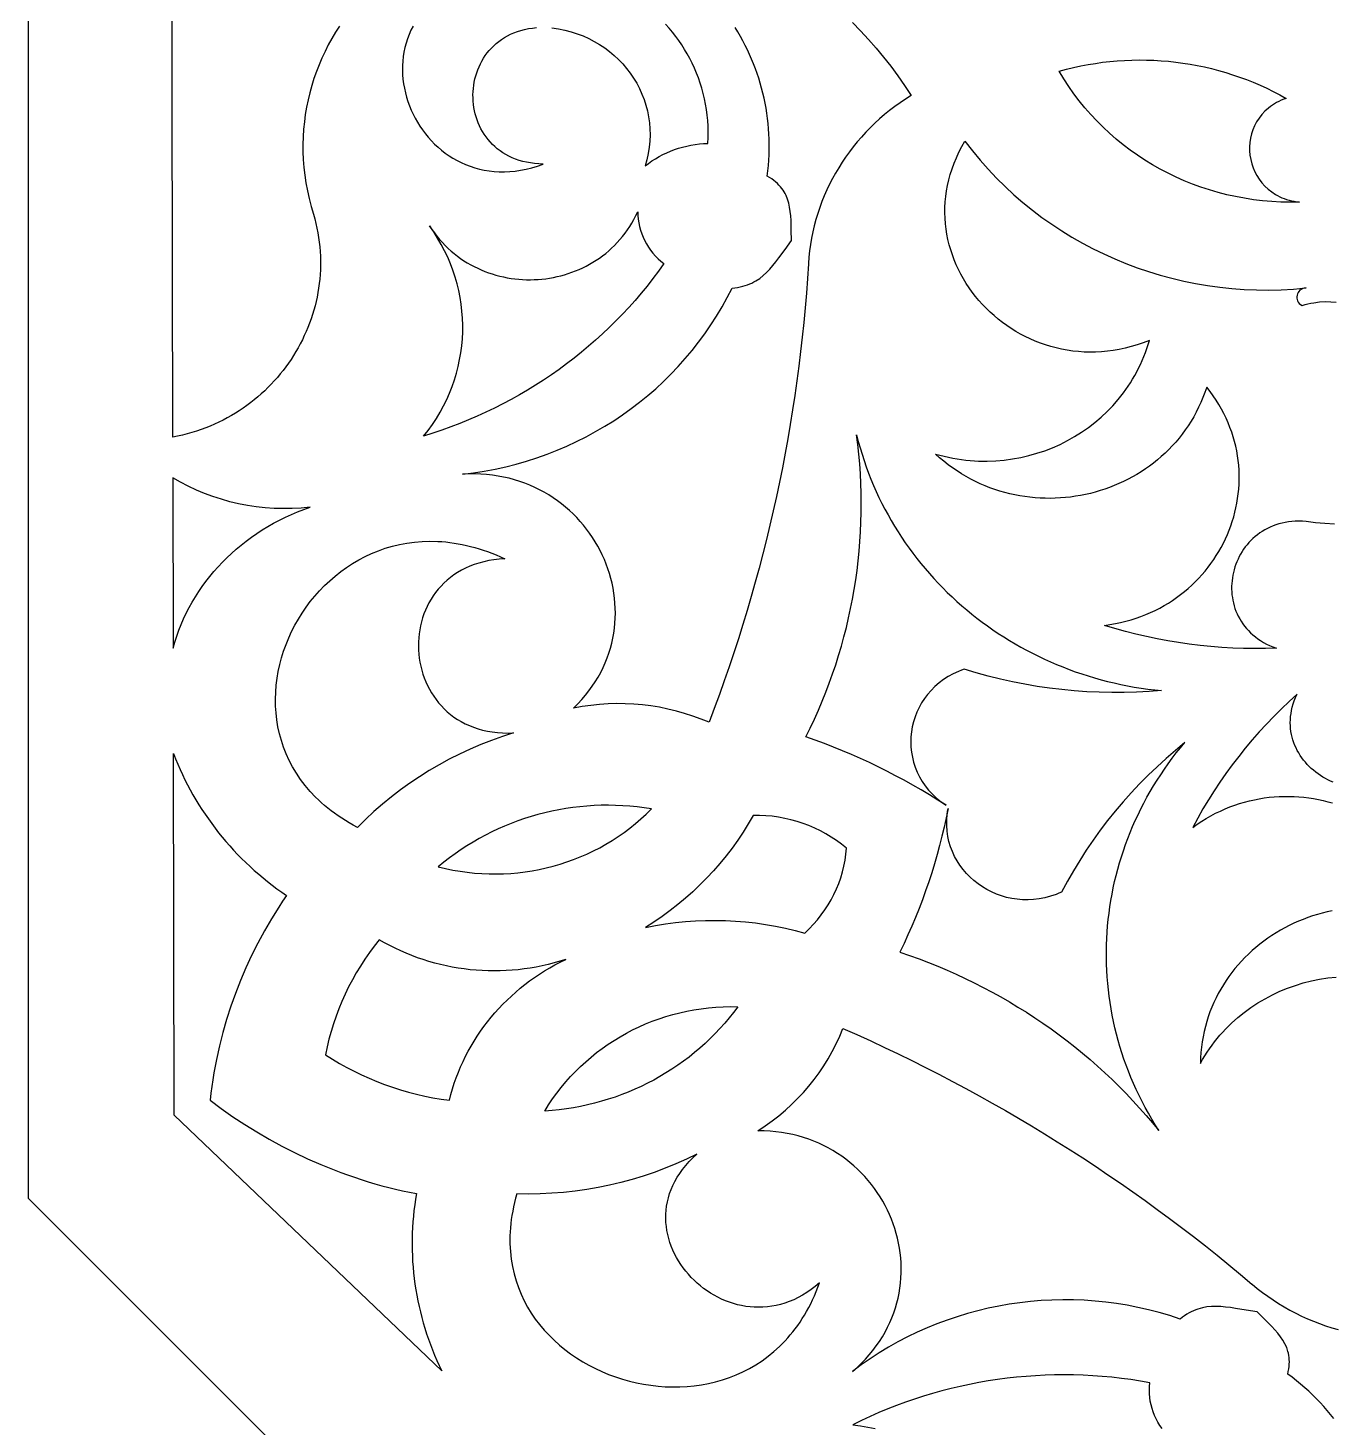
# Model space of a CAD drawing. Extents: x -118 to 118, y -118 to 119.
# Drawn here: x -118.2 to -43.9, y -61.7 to 18.1 of the extents above; entities that cross this region are included whole.
import ezdxf

# ---------------------------------------------------------------- set-up
doc = ezdxf.new("R2010")
doc.units = 0
doc.header["$MEASUREMENT"] = 0
doc.layers.get('0').update_dxf_attribs({"linetype": 'CONTINUOUS'})
doc.layers.add('LAYER_1', color=18, linetype='CONTINUOUS')

msp = doc.modelspace()

# ---------------------------------------------------------------- linework, layer by layer
msp.add_lwpolyline([(118.197, 49.317), (48.97, 118.544), (-48.931, 118.544), (-118.158, 49.317), (-118.158, -48.584), (-48.931, -117.811), (48.97, -117.811), (118.197, -48.584)], close=True)
at = {"layer": 'LAYER_1'}
for points in [[(-100.413, 18.206), (-100.636, 17.854), (-100.848, 17.496), (-101.048, 17.131), (-101.236, 16.759), (-101.412, 16.381), (-101.576, 15.998), (-101.727, 15.609), (-101.866, 15.214), (-101.991, 14.815), (-102.103, 14.41), (-102.202, 14.001), (-102.287, 13.588), (-102.358, 13.17), (-102.414, 12.749), (-102.456, 12.324), (-102.484, 11.896), (-102.496, 11.464), (-102.493, 11.03), (-102.475, 10.593), (-102.441, 10.154), (-102.391, 9.712), (-102.325, 9.269), (-102.243, 8.824), (-102.143, 8.378), (-102.027, 7.931), (-101.894, 7.482), (-101.82, 7.218), (-101.753, 6.953), (-101.694, 6.688), (-101.643, 6.423), (-101.599, 6.158), (-101.563, 5.893), (-101.534, 5.628), (-101.513, 5.364), (-101.499, 5.1), (-101.492, 4.836), (-101.492, 4.574), (-101.5, 4.312), (-101.514, 4.051), (-101.536, 3.791), (-101.564, 3.532), (-101.599, 3.275), (-101.641, 3.019), (-101.689, 2.765), (-101.745, 2.512), (-101.806, 2.261), (-101.874, 2.012), (-101.949, 1.765), (-102.03, 1.52), (-102.117, 1.277), (-102.21, 1.036), (-102.31, 0.799), (-102.415, 0.563), (-102.527, 0.331), (-102.644, 0.101), (-102.767, -0.126), (-102.896, -0.349), (-103.031, -0.57), (-103.171, -0.787), (-103.316, -1), (-103.468, -1.21), (-103.624, -1.417), (-103.786, -1.62), (-103.953, -1.818), (-104.126, -2.013), (-104.303, -2.203), (-104.486, -2.39), (-104.673, -2.572), (-104.866, -2.749), (-105.063, -2.922), (-105.265, -3.09), (-105.472, -3.253), (-105.683, -3.411), (-105.899, -3.564), (-106.119, -3.712), (-106.344, -3.854), (-106.573, -3.991), (-106.807, -4.122), (-107.044, -4.248), (-107.286, -4.368), (-107.532, -4.482), (-107.782, -4.59), (-108.035, -4.691), (-108.293, -4.787), (-108.554, -4.876), (-108.819, -4.958), (-109.088, -5.034), (-109.36, -5.103), (-109.636, -5.165), (-109.915, -5.22), (-110, 43.509)], [(-71.181, 18.402), (-70.721, 17.932), (-70.273, 17.448), (-69.837, 16.95), (-69.413, 16.437), (-69.001, 15.911), (-68.602, 15.371), (-68.217, 14.817), (-67.844, 14.249), (-68.163, 14.047), (-68.474, 13.837), (-68.777, 13.619), (-69.073, 13.393), (-69.361, 13.159), (-69.64, 12.918), (-69.912, 12.669), (-70.175, 12.413), (-70.43, 12.151), (-70.676, 11.881), (-70.914, 11.606), (-71.143, 11.323), (-71.363, 11.035), (-71.574, 10.741), (-71.776, 10.441), (-71.969, 10.136), (-72.152, 9.826), (-72.326, 9.51), (-72.49, 9.19), (-72.645, 8.864), (-72.789, 8.535), (-72.924, 8.201), (-73.048, 7.863), (-73.162, 7.521), (-73.266, 7.176), (-73.359, 6.827), (-73.442, 6.475), (-73.514, 6.12), (-73.575, 5.762), (-73.625, 5.401), (-73.664, 5.038), (-73.692, 4.673), (-73.695, 4.662), (-73.749, 3.825), (-73.811, 2.989), (-73.882, 2.154), (-73.96, 1.319), (-74.046, 0.486), (-74.14, -0.347), (-74.242, -1.178), (-74.352, -2.008), (-74.47, -2.838), (-74.596, -3.666), (-74.73, -4.492), (-74.872, -5.318), (-75.022, -6.142), (-75.179, -6.964), (-75.345, -7.786), (-75.519, -8.605), (-75.7, -9.423), (-75.889, -10.24), (-76.086, -11.055), (-76.291, -11.868), (-76.504, -12.679), (-76.725, -13.488), (-76.953, -14.296), (-77.189, -15.101), (-77.433, -15.905), (-77.685, -16.707), (-77.945, -17.506), (-78.212, -18.303), (-78.487, -19.098), (-78.77, -19.891), (-79.06, -20.682), (-79.359, -21.47), (-79.815, -21.282), (-80.278, -21.113), (-80.747, -20.962), (-81.22, -20.828), (-81.698, -20.713), (-82.179, -20.616), (-82.664, -20.538), (-83.151, -20.477), (-83.64, -20.436), (-84.13, -20.412), (-84.622, -20.407), (-85.113, -20.421), (-85.605, -20.453), (-86.096, -20.504), (-86.585, -20.573), (-87.072, -20.662), (-86.833, -20.423), (-86.608, -20.179), (-86.396, -19.93), (-86.197, -19.677), (-86.011, -19.419), (-85.838, -19.158), (-85.677, -18.892), (-85.53, -18.624), (-85.395, -18.352), (-85.272, -18.078), (-85.161, -17.801), (-85.063, -17.522), (-84.976, -17.24), (-84.902, -16.958), (-84.839, -16.674), (-84.788, -16.389), (-84.748, -16.103), (-84.72, -15.817), (-84.702, -15.531), (-84.696, -15.245), (-84.701, -14.959), (-84.717, -14.674), (-84.743, -14.391), (-84.78, -14.108), (-84.827, -13.828), (-84.885, -13.549), (-84.952, -13.272), (-85.03, -12.998), (-85.118, -12.727), (-85.215, -12.459), (-85.322, -12.195), (-85.439, -11.934), (-85.565, -11.677), (-85.7, -11.425), (-85.844, -11.177), (-85.997, -10.934), (-86.159, -10.697), (-86.33, -10.464), (-86.51, -10.238), (-86.698, -10.018), (-86.894, -9.804), (-87.098, -9.597), (-87.311, -9.397), (-87.531, -9.204), (-87.759, -9.018), (-87.995, -8.841), (-88.239, -8.672), (-88.49, -8.511), (-88.748, -8.359), (-89.013, -8.216), (-89.286, -8.083), (-89.565, -7.959), (-89.851, -7.845), (-90.144, -7.741), (-90.443, -7.648), (-90.748, -7.566), (-91.06, -7.494), (-91.378, -7.435), (-91.702, -7.387), (-92.032, -7.351), (-92.367, -7.327), (-92.708, -7.316), (-93.055, -7.318), (-93.407, -7.333), (-92.782, -7.255), (-92.163, -7.157), (-91.549, -7.041), (-90.942, -6.906), (-90.342, -6.753), (-89.749, -6.582), (-89.163, -6.394), (-88.585, -6.188), (-88.015, -5.965), (-87.454, -5.725), (-86.902, -5.469), (-86.359, -5.196), (-85.825, -4.907), (-85.302, -4.603), (-84.79, -4.283), (-84.288, -3.947), (-83.797, -3.597), (-83.318, -3.232), (-82.852, -2.853), (-82.397, -2.459), (-81.955, -2.051), (-81.527, -1.63), (-81.112, -1.195), (-80.711, -0.747), (-80.324, -0.286), (-79.952, 0.187), (-79.595, 0.673), (-79.253, 1.171), (-78.927, 1.68), (-78.618, 2.202), (-78.325, 2.734), (-78.049, 3.278), (-77.886, 3.293), (-77.729, 3.315), (-77.58, 3.342), (-77.436, 3.376), (-77.298, 3.414), (-77.165, 3.459), (-77.038, 3.508), (-76.916, 3.563), (-76.798, 3.622), (-76.684, 3.687), (-76.469, 3.829), (-76.267, 3.989), (-76.076, 4.164), (-75.894, 4.354), (-75.718, 4.558), (-75.546, 4.773), (-75.375, 4.999), (-75.028, 5.478), (-74.656, 5.984), (-74.669, 6.577), (-74.686, 7.128), (-74.702, 7.389), (-74.728, 7.64), (-74.765, 7.882), (-74.816, 8.114), (-74.883, 8.338), (-74.971, 8.552), (-75.022, 8.655), (-75.08, 8.757), (-75.143, 8.856), (-75.213, 8.953), (-75.29, 9.048), (-75.374, 9.141), (-75.465, 9.232), (-75.565, 9.321), (-75.672, 9.407), (-75.788, 9.492), (-75.912, 9.574), (-76.046, 9.655), (-76.008, 9.958), (-75.977, 10.261), (-75.953, 10.563), (-75.937, 10.865), (-75.928, 11.165), (-75.927, 11.465), (-75.932, 11.763), (-75.944, 12.06), (-75.963, 12.356), (-75.99, 12.651), (-76.023, 12.944), (-76.063, 13.236), (-76.109, 13.526), (-76.162, 13.814), (-76.222, 14.1), (-76.288, 14.385), (-76.361, 14.668), (-76.44, 14.948), (-76.526, 15.227), (-76.617, 15.503), (-76.715, 15.777), (-76.82, 16.048), (-76.93, 16.317), (-77.046, 16.583), (-77.168, 16.847), (-77.296, 17.107), (-77.43, 17.365), (-77.57, 17.62), (-77.715, 17.871), (-77.866, 18.12)], [(-96.219, 18.207), (-96.34, 17.968), (-96.447, 17.725), (-96.54, 17.479), (-96.62, 17.23), (-96.686, 16.978), (-96.74, 16.723), (-96.78, 16.467), (-96.807, 16.21), (-96.822, 15.952), (-96.825, 15.693), (-96.816, 15.434), (-96.794, 15.176), (-96.761, 14.919), (-96.716, 14.663), (-96.66, 14.409), (-96.593, 14.158), (-96.515, 13.909), (-96.426, 13.663), (-96.327, 13.421), (-96.217, 13.183), (-96.097, 12.95), (-95.968, 12.722), (-95.828, 12.499), (-95.679, 12.283), (-95.521, 12.072), (-95.354, 11.869), (-95.178, 11.673), (-94.993, 11.484), (-94.799, 11.304), (-94.598, 11.133), (-94.388, 10.971), (-94.17, 10.818), (-93.945, 10.675), (-93.712, 10.543), (-93.472, 10.422), (-93.224, 10.312), (-92.97, 10.214), (-92.709, 10.129), (-92.442, 10.056), (-92.169, 9.996), (-91.889, 9.95), (-91.603, 9.918), (-91.312, 9.901), (-91.016, 9.899), (-90.714, 9.912), (-90.407, 9.942), (-90.095, 9.987), (-89.778, 10.05), (-89.457, 10.13), (-89.132, 10.228), (-88.803, 10.344), (-89.053, 10.352), (-89.294, 10.372), (-89.527, 10.403), (-89.753, 10.443), (-89.97, 10.494), (-90.179, 10.554), (-90.381, 10.623), (-90.574, 10.701), (-90.759, 10.788), (-90.936, 10.882), (-91.105, 10.984), (-91.266, 11.094), (-91.419, 11.211), (-91.564, 11.334), (-91.701, 11.464), (-91.829, 11.6), (-91.95, 11.741), (-92.063, 11.888), (-92.168, 12.039), (-92.265, 12.195), (-92.354, 12.355), (-92.435, 12.519), (-92.508, 12.687), (-92.573, 12.857), (-92.63, 13.03), (-92.679, 13.206), (-92.72, 13.384), (-92.753, 13.563), (-92.779, 13.744), (-92.796, 13.926), (-92.805, 14.108), (-92.807, 14.291), (-92.8, 14.473), (-92.786, 14.655), (-92.763, 14.836), (-92.733, 15.016), (-92.695, 15.195), (-92.649, 15.371), (-92.595, 15.546), (-92.533, 15.718), (-92.463, 15.886), (-92.386, 16.052), (-92.3, 16.214), (-92.207, 16.372), (-92.106, 16.525), (-91.997, 16.674), (-91.88, 16.817), (-91.755, 16.955), (-91.622, 17.088), (-91.482, 17.214), (-91.333, 17.334), (-91.177, 17.446), (-91.013, 17.552), (-90.842, 17.65), (-90.662, 17.74), (-90.474, 17.822), (-90.279, 17.895), (-90.076, 17.959), (-89.865, 18.013), (-89.647, 18.058), (-89.42, 18.093), (-89.186, 18.118)], [(-88.312, 18.101), (-87.938, 18.048), (-87.573, 17.975), (-87.217, 17.882), (-86.871, 17.771), (-86.535, 17.642), (-86.209, 17.495), (-85.895, 17.332), (-85.593, 17.153), (-85.303, 16.959), (-85.025, 16.751), (-84.761, 16.528), (-84.51, 16.293), (-84.273, 16.045), (-84.052, 15.785), (-83.845, 15.514), (-83.654, 15.233), (-83.479, 14.942), (-83.321, 14.642), (-83.18, 14.334), (-83.057, 14.018), (-82.951, 13.695), (-82.865, 13.366), (-82.797, 13.031), (-82.749, 12.691), (-82.721, 12.348), (-82.714, 12), (-82.728, 11.65), (-82.764, 11.298), (-82.821, 10.944), (-82.901, 10.589), (-83.005, 10.234), (-82.812, 10.38), (-82.614, 10.517), (-82.41, 10.646), (-82.202, 10.767), (-81.989, 10.879), (-81.771, 10.982), (-81.55, 11.077), (-81.324, 11.162), (-81.095, 11.239), (-80.863, 11.307), (-80.629, 11.365), (-80.391, 11.415), (-80.151, 11.455), (-79.91, 11.485), (-79.666, 11.506), (-79.421, 11.517), (-79.406, 11.848), (-79.403, 12.175), (-79.411, 12.5), (-79.431, 12.82), (-79.461, 13.137), (-79.501, 13.451), (-79.553, 13.761), (-79.614, 14.066), (-79.686, 14.368), (-79.767, 14.665), (-79.858, 14.958), (-79.959, 15.247), (-80.069, 15.53), (-80.188, 15.809), (-80.316, 16.084), (-80.452, 16.353), (-80.598, 16.617), (-80.751, 16.875), (-80.912, 17.128), (-81.082, 17.376), (-81.258, 17.618), (-81.443, 17.854), (-81.635, 18.084), (-81.833, 18.308)], [(-43.727, -10.174), (-44.267, -10.145), (-44.806, -10.095), (-45.343, -10.026), (-45.553, -10.013), (-45.758, -10.009), (-45.959, -10.014), (-46.154, -10.027), (-46.345, -10.05), (-46.531, -10.08), (-46.713, -10.118), (-46.889, -10.165), (-47.06, -10.218), (-47.226, -10.279), (-47.387, -10.347), (-47.543, -10.421), (-47.694, -10.502), (-47.839, -10.589), (-47.979, -10.682), (-48.114, -10.781), (-48.243, -10.885), (-48.366, -10.994), (-48.484, -11.108), (-48.597, -11.227), (-48.703, -11.351), (-48.804, -11.478), (-48.899, -11.61), (-48.988, -11.745), (-49.071, -11.883), (-49.148, -12.025), (-49.219, -12.169), (-49.284, -12.317), (-49.343, -12.466), (-49.395, -12.618), (-49.441, -12.772), (-49.481, -12.927), (-49.515, -13.084), (-49.541, -13.241), (-49.562, -13.4), (-49.575, -13.56), (-49.582, -13.719), (-49.583, -13.879), (-49.576, -14.039), (-49.563, -14.198), (-49.543, -14.357), (-49.516, -14.515), (-49.481, -14.671), (-49.44, -14.827), (-49.392, -14.98), (-49.336, -15.132), (-49.273, -15.281), (-49.203, -15.429), (-49.125, -15.573), (-49.04, -15.715), (-48.948, -15.853), (-48.848, -15.988), (-48.74, -16.119), (-48.625, -16.247), (-48.502, -16.37), (-48.371, -16.489), (-48.232, -16.603), (-48.086, -16.712), (-47.931, -16.816), (-47.768, -16.915), (-47.598, -17.008), (-47.419, -17.094), (-47.232, -17.175), (-47.036, -17.249), (-47.659, -17.267), (-48.281, -17.272), (-48.902, -17.263), (-49.523, -17.24), (-50.143, -17.205), (-50.762, -17.156), (-51.379, -17.094), (-51.994, -17.019), (-52.608, -16.931), (-53.219, -16.83), (-53.828, -16.716), (-54.435, -16.588), (-55.039, -16.448), (-55.639, -16.294), (-56.237, -16.128), (-56.831, -15.949), (-56.517, -15.904), (-56.209, -15.849), (-55.906, -15.785), (-55.608, -15.712), (-55.316, -15.63), (-55.029, -15.539), (-54.748, -15.439), (-54.473, -15.331), (-54.204, -15.215), (-53.94, -15.091), (-53.683, -14.959), (-53.432, -14.82), (-53.186, -14.674), (-52.948, -14.52), (-52.715, -14.36), (-52.489, -14.192), (-52.27, -14.019), (-52.057, -13.839), (-51.851, -13.652), (-51.652, -13.461), (-51.46, -13.263), (-51.275, -13.06), (-51.097, -12.852), (-50.926, -12.638), (-50.762, -12.42), (-50.606, -12.198), (-50.457, -11.97), (-50.315, -11.739), (-50.182, -11.504), (-50.056, -11.265), (-49.938, -11.022), (-49.827, -10.776), (-49.725, -10.527), (-49.631, -10.275), (-49.545, -10.02), (-49.467, -9.762), (-49.398, -9.503), (-49.337, -9.241), (-49.284, -8.977), (-49.24, -8.712), (-49.205, -8.445), (-49.179, -8.176), (-49.161, -7.907), (-49.153, -7.637), (-49.153, -7.366), (-49.163, -7.095), (-49.182, -6.823), (-49.21, -6.551), (-49.248, -6.28), (-49.295, -6.009), (-49.352, -5.738), (-49.418, -5.469), (-49.495, -5.2), (-49.581, -4.932), (-49.677, -4.666), (-49.783, -4.402), (-49.899, -4.139), (-50.025, -3.878), (-50.162, -3.62), (-50.309, -3.364), (-50.467, -3.111), (-50.635, -2.861), (-50.814, -2.613), (-51.003, -2.369), (-51.105, -2.667), (-51.216, -2.958), (-51.335, -3.243), (-51.463, -3.521), (-51.6, -3.793), (-51.744, -4.058), (-51.897, -4.316), (-52.057, -4.567), (-52.224, -4.812), (-52.399, -5.049), (-52.581, -5.28), (-52.77, -5.503), (-52.965, -5.72), (-53.167, -5.929), (-53.375, -6.132), (-53.589, -6.327), (-53.808, -6.514), (-54.033, -6.695), (-54.263, -6.868), (-54.499, -7.033), (-54.739, -7.192), (-54.983, -7.342), (-55.232, -7.485), (-55.485, -7.621), (-55.742, -7.749), (-56.003, -7.869), (-56.267, -7.981), (-56.535, -8.085), (-56.805, -8.182), (-57.079, -8.27), (-57.355, -8.351), (-57.633, -8.423), (-57.913, -8.488), (-58.196, -8.544), (-58.48, -8.592), (-58.765, -8.632), (-59.052, -8.663), (-59.34, -8.686), (-59.628, -8.701), (-59.917, -8.707), (-60.207, -8.705), (-60.497, -8.694), (-60.786, -8.674), (-61.076, -8.646), (-61.364, -8.609), (-61.652, -8.564), (-61.939, -8.509), (-62.225, -8.446), (-62.51, -8.374), (-62.792, -8.292), (-63.073, -8.202), (-63.352, -8.103), (-63.629, -7.994), (-63.903, -7.876), (-64.174, -7.749), (-64.442, -7.613), (-64.707, -7.468), (-64.969, -7.313), (-65.227, -7.148), (-65.481, -6.974), (-65.731, -6.791), (-65.977, -6.597), (-66.218, -6.395), (-66.455, -6.182), (-66.209, -6.25), (-65.963, -6.312), (-65.717, -6.368), (-65.471, -6.417), (-65.225, -6.459), (-64.979, -6.496), (-64.733, -6.526), (-64.487, -6.55), (-64.242, -6.568), (-63.997, -6.58), (-63.509, -6.586), (-63.025, -6.569), (-62.544, -6.528), (-62.068, -6.464), (-61.598, -6.379), (-61.133, -6.271), (-60.677, -6.142), (-60.228, -5.992), (-59.787, -5.821), (-59.357, -5.63), (-58.936, -5.419), (-58.527, -5.189), (-58.13, -4.941), (-57.745, -4.673), (-57.374, -4.388), (-57.017, -4.085), (-56.676, -3.764), (-56.35, -3.427), (-56.041, -3.074), (-55.75, -2.704), (-55.477, -2.319), (-55.348, -2.121), (-55.223, -1.919), (-55.104, -1.714), (-54.989, -1.504), (-54.88, -1.292), (-54.776, -1.075), (-54.678, -0.856), (-54.585, -0.633), (-54.497, -0.406), (-54.415, -0.176), (-54.339, 0.057), (-54.269, 0.293), (-54.614, 0.16), (-54.959, 0.042), (-55.302, -0.061), (-55.644, -0.149), (-55.985, -0.222), (-56.325, -0.281), (-56.663, -0.326), (-56.998, -0.357), (-57.331, -0.374), (-57.662, -0.378), (-57.99, -0.369), (-58.314, -0.348), (-58.636, -0.314), (-58.954, -0.268), (-59.268, -0.21), (-59.577, -0.14), (-59.883, -0.059), (-60.184, 0.034), (-60.48, 0.137), (-60.771, 0.251), (-61.057, 0.375), (-61.337, 0.509), (-61.611, 0.653), (-61.88, 0.806), (-62.142, 0.969), (-62.397, 1.14), (-62.646, 1.32), (-62.887, 1.509), (-63.121, 1.706), (-63.348, 1.911), (-63.567, 2.123), (-63.778, 2.343), (-63.98, 2.57), (-64.174, 2.803), (-64.359, 3.043), (-64.535, 3.29), (-64.702, 3.542), (-64.859, 3.801), (-65.006, 4.064), (-65.144, 4.333), (-65.271, 4.607), (-65.387, 4.885), (-65.493, 5.168), (-65.588, 5.455), (-65.671, 5.746), (-65.743, 6.041), (-65.803, 6.338), (-65.851, 6.639), (-65.886, 6.943), (-65.909, 7.249), (-65.92, 7.557), (-65.917, 7.868), (-65.901, 8.18), (-65.871, 8.493), (-65.828, 8.808), (-65.771, 9.123), (-65.699, 9.439), (-65.613, 9.756), (-65.512, 10.073), (-65.396, 10.389), (-65.265, 10.705), (-65.118, 11.02), (-64.955, 11.335), (-64.777, 11.648), (-64.353, 11.098), (-63.912, 10.564), (-63.455, 10.047), (-62.981, 9.546), (-62.492, 9.063), (-61.988, 8.597), (-61.47, 8.149), (-60.938, 7.718), (-60.392, 7.305), (-59.833, 6.91), (-59.262, 6.534), (-58.68, 6.177), (-58.085, 5.838), (-57.481, 5.518), (-56.865, 5.218), (-56.24, 4.937), (-55.606, 4.675), (-54.963, 4.434), (-54.312, 4.213), (-53.654, 4.012), (-52.988, 3.833), (-52.315, 3.673), (-51.637, 3.535), (-50.953, 3.419), (-50.264, 3.324), (-49.57, 3.25), (-48.872, 3.199), (-48.171, 3.17), (-47.467, 3.163), (-46.76, 3.179), (-46.052, 3.218), (-45.342, 3.28), (-45.444, 3.268), (-45.536, 3.241), (-45.618, 3.202), (-45.689, 3.15), (-45.749, 3.089), (-45.798, 3.021), (-45.835, 2.945), (-45.859, 2.866), (-45.872, 2.784), (-45.871, 2.701), (-45.856, 2.619), (-45.828, 2.539), (-45.786, 2.464), (-45.729, 2.395), (-45.657, 2.334), (-45.569, 2.283), (-45.403, 2.332), (-45.237, 2.376), (-45.071, 2.412), (-44.906, 2.443), (-44.579, 2.485), (-44.255, 2.504), (-43.936, 2.5), (-43.623, 2.473)], [(-43.796, -24.883), (-43.948, -24.817), (-44.097, -24.746), (-44.243, -24.669), (-44.386, -24.587), (-44.525, -24.499), (-44.661, -24.406), (-44.793, -24.308), (-44.92, -24.205), (-45.043, -24.097), (-45.161, -23.985), (-45.275, -23.868), (-45.383, -23.746), (-45.486, -23.62), (-45.584, -23.491), (-45.676, -23.357), (-45.761, -23.219), (-45.841, -23.078), (-45.914, -22.933), (-45.98, -22.785), (-46.039, -22.633), (-46.091, -22.478), (-46.136, -22.321), (-46.173, -22.16), (-46.202, -21.997), (-46.224, -21.831), (-46.237, -21.662), (-46.241, -21.491), (-46.236, -21.319), (-46.223, -21.144), (-46.2, -20.967), (-46.168, -20.788), (-46.127, -20.608), (-46.075, -20.426), (-46.013, -20.243), (-45.941, -20.058), (-45.858, -19.873), (-46.31, -20.284), (-46.751, -20.705), (-47.183, -21.135), (-47.604, -21.574), (-48.015, -22.021), (-48.414, -22.477), (-48.804, -22.941), (-49.182, -23.413), (-49.549, -23.894), (-49.905, -24.382), (-50.25, -24.877), (-50.583, -25.381), (-50.905, -25.891), (-51.215, -26.408), (-51.513, -26.933), (-51.799, -27.464), (-51.545, -27.282), (-51.287, -27.11), (-51.026, -26.949), (-50.762, -26.798), (-50.496, -26.657), (-50.226, -26.525), (-49.955, -26.404), (-49.681, -26.293), (-49.406, -26.191), (-49.128, -26.099), (-48.849, -26.016), (-48.569, -25.943), (-48.288, -25.88), (-48.007, -25.825), (-47.724, -25.78), (-47.441, -25.744), (-47.158, -25.717), (-46.875, -25.699), (-46.593, -25.69), (-46.31, -25.69), (-46.029, -25.698), (-45.748, -25.715), (-45.469, -25.741), (-45.191, -25.774), (-44.914, -25.817), (-44.639, -25.867), (-44.367, -25.926), (-44.096, -25.993), (-43.828, -26.068)], [(-43.852, -32.213), (-44.136, -32.274), (-44.417, -32.343), (-44.695, -32.42), (-44.971, -32.505), (-45.244, -32.598), (-45.513, -32.699), (-45.778, -32.807), (-46.04, -32.924), (-46.298, -33.047), (-46.552, -33.179), (-46.802, -33.317), (-47.047, -33.463), (-47.288, -33.616), (-47.523, -33.775), (-47.754, -33.942), (-47.979, -34.115), (-48.199, -34.295), (-48.413, -34.481), (-48.622, -34.674), (-48.824, -34.873), (-49.02, -35.078), (-49.21, -35.289), (-49.393, -35.506), (-49.569, -35.728), (-49.739, -35.957), (-49.901, -36.191), (-50.055, -36.43), (-50.202, -36.675), (-50.341, -36.925), (-50.473, -37.18), (-50.596, -37.44), (-50.71, -37.705), (-50.817, -37.975), (-50.914, -38.249), (-51.002, -38.528), (-51.081, -38.812), (-51.151, -39.099), (-51.211, -39.391), (-51.262, -39.687), (-51.303, -39.987), (-51.333, -40.29), (-51.353, -40.598), (-51.363, -40.909), (-51.24, -40.693), (-51.113, -40.482), (-50.98, -40.275), (-50.843, -40.073), (-50.701, -39.875), (-50.554, -39.682), (-50.403, -39.493), (-50.248, -39.308), (-50.089, -39.128), (-49.925, -38.953), (-49.757, -38.783), (-49.586, -38.617), (-49.231, -38.299), (-48.862, -38), (-48.48, -37.72), (-48.085, -37.46), (-47.678, -37.22), (-47.261, -37), (-46.833, -36.8), (-46.397, -36.62), (-45.952, -36.461), (-45.5, -36.323), (-45.042, -36.207), (-44.578, -36.111), (-44.109, -36.038), (-43.637, -35.986)], [(-43.755, -61.144), (-43.942, -60.911), (-44.136, -60.682), (-44.335, -60.456), (-44.54, -60.235), (-44.751, -60.017), (-44.968, -59.803), (-45.191, -59.593), (-45.419, -59.387), (-45.653, -59.185), (-45.893, -58.988), (-46.138, -58.796), (-46.39, -58.608), (-46.355, -58.46), (-46.328, -58.317), (-46.309, -58.178), (-46.298, -58.044), (-46.293, -57.914), (-46.296, -57.788), (-46.305, -57.665), (-46.322, -57.546), (-46.344, -57.429), (-46.373, -57.316), (-46.447, -57.097), (-46.544, -56.887), (-46.661, -56.683), (-46.797, -56.485), (-46.95, -56.289), (-47.118, -56.095), (-47.299, -55.899), (-47.695, -55.499), (-48.123, -55.073), (-48.759, -54.969), (-49.358, -54.868), (-49.646, -54.825), (-49.926, -54.79), (-50.201, -54.767), (-50.47, -54.757), (-50.734, -54.763), (-50.994, -54.788), (-51.251, -54.834), (-51.379, -54.866), (-51.506, -54.905), (-51.632, -54.949), (-51.759, -55.001), (-51.885, -55.06), (-52.011, -55.127), (-52.136, -55.202), (-52.262, -55.284), (-52.388, -55.376), (-52.515, -55.476), (-53.111, -55.281), (-53.711, -55.105), (-54.315, -54.948), (-54.921, -54.811), (-55.53, -54.692), (-56.14, -54.593), (-56.753, -54.513), (-57.366, -54.451), (-57.98, -54.409), (-58.593, -54.385), (-59.207, -54.38), (-59.819, -54.393), (-60.431, -54.425), (-61.04, -54.476), (-61.648, -54.545), (-62.252, -54.632), (-62.854, -54.738), (-63.451, -54.861), (-64.045, -55.003), (-64.634, -55.163), (-65.219, -55.34), (-65.797, -55.536), (-66.37, -55.749), (-66.936, -55.98), (-67.496, -56.229), (-68.048, -56.495), (-68.592, -56.779), (-69.129, -57.08), (-69.656, -57.399), (-70.174, -57.735), (-70.683, -58.088), (-71.181, -58.458), (-70.922, -58.229), (-70.676, -57.994), (-70.444, -57.754), (-70.225, -57.509), (-70.019, -57.259), (-69.826, -57.004), (-69.647, -56.746), (-69.479, -56.483), (-69.325, -56.217), (-69.183, -55.947), (-69.053, -55.675), (-68.936, -55.399), (-68.831, -55.122), (-68.737, -54.842), (-68.656, -54.56), (-68.586, -54.277), (-68.528, -53.993), (-68.482, -53.708), (-68.447, -53.422), (-68.423, -53.136), (-68.41, -52.849), (-68.408, -52.564), (-68.417, -52.278), (-68.437, -51.994), (-68.467, -51.71), (-68.508, -51.428), (-68.56, -51.148), (-68.621, -50.87), (-68.692, -50.595), (-68.774, -50.321), (-68.865, -50.051), (-68.966, -49.784), (-69.077, -49.521), (-69.197, -49.262), (-69.326, -49.006), (-69.465, -48.756), (-69.613, -48.509), (-69.769, -48.268), (-69.935, -48.033), (-70.109, -47.802), (-70.292, -47.578), (-70.483, -47.36), (-70.683, -47.149), (-70.89, -46.944), (-71.106, -46.747), (-71.33, -46.557), (-71.561, -46.374), (-71.8, -46.2), (-72.047, -46.034), (-72.301, -45.876), (-72.563, -45.728), (-72.831, -45.588), (-73.107, -45.459), (-73.39, -45.339), (-73.679, -45.229), (-73.975, -45.129), (-74.278, -45.04), (-74.587, -44.963), (-74.902, -44.896), (-75.223, -44.841), (-75.551, -44.798), (-75.884, -44.767), (-76.224, -44.749), (-76.568, -44.743), (-76.16, -44.474), (-75.763, -44.189), (-75.38, -43.891), (-75.01, -43.579), (-74.653, -43.253), (-74.311, -42.915), (-73.982, -42.564), (-73.669, -42.201), (-73.37, -41.827), (-73.087, -41.441), (-72.819, -41.045), (-72.568, -40.638), (-72.333, -40.222), (-72.114, -39.796), (-71.913, -39.361), (-71.73, -38.917), (-70.937, -39.27), (-70.148, -39.629), (-69.363, -39.996), (-68.581, -40.369), (-67.804, -40.749), (-67.03, -41.136), (-66.26, -41.53), (-65.494, -41.93), (-64.732, -42.337), (-63.974, -42.751), (-63.22, -43.171), (-62.471, -43.598), (-61.725, -44.032), (-60.984, -44.472), (-60.247, -44.919), (-59.515, -45.372), (-58.787, -45.832), (-58.063, -46.298), (-57.344, -46.771), (-56.629, -47.25), (-55.919, -47.735), (-55.214, -48.227), (-54.513, -48.725), (-53.817, -49.229), (-53.126, -49.74), (-52.439, -50.256), (-51.757, -50.779), (-51.081, -51.308), (-50.409, -51.844), (-49.742, -52.385), (-49.08, -52.932), (-48.424, -53.486), (-48.413, -53.49), (-48.124, -53.729), (-47.828, -53.959), (-47.526, -54.179), (-47.218, -54.39), (-46.905, -54.591), (-46.587, -54.783), (-46.263, -54.965), (-45.935, -55.138), (-45.601, -55.302), (-45.264, -55.455), (-44.922, -55.599), (-44.577, -55.733), (-44.228, -55.857), (-43.875, -55.971), (-43.519, -56.075)], [(-53.546, -61.714), (-53.669, -61.536), (-53.782, -61.352), (-53.883, -61.163), (-53.974, -60.969), (-54.052, -60.77), (-54.119, -60.568), (-54.174, -60.363), (-54.217, -60.156), (-54.248, -59.947), (-54.265, -59.736), (-54.271, -59.525), (-54.263, -59.315), (-54.241, -59.104), (-54.782, -59.01), (-55.324, -58.927), (-55.866, -58.856), (-56.409, -58.795), (-56.953, -58.745), (-57.497, -58.707), (-58.041, -58.679), (-58.585, -58.663), (-59.129, -58.657), (-59.672, -58.663), (-60.215, -58.679), (-60.757, -58.706), (-61.298, -58.744), (-61.838, -58.793), (-62.376, -58.853), (-62.914, -58.923), (-63.449, -59.004), (-63.983, -59.096), (-64.515, -59.199), (-65.044, -59.312), (-65.571, -59.437), (-66.096, -59.571), (-66.618, -59.717), (-67.137, -59.872), (-67.653, -60.039), (-68.166, -60.216), (-68.675, -60.403), (-69.18, -60.601), (-69.682, -60.81), (-70.18, -61.029), (-70.674, -61.258), (-71.163, -61.498), (-70.736, -61.555), (-70.315, -61.628), (-69.9, -61.718)]]:
    msp.add_lwpolyline(points, dxfattribs=at)
for points in [[(-46.469, 14.087), (-46.614, 14.033), (-46.755, 13.974), (-46.89, 13.91), (-47.019, 13.842), (-47.144, 13.769), (-47.263, 13.693), (-47.376, 13.613), (-47.484, 13.529), (-47.685, 13.35), (-47.864, 13.159), (-48.022, 12.956), (-48.16, 12.743), (-48.278, 12.522), (-48.374, 12.293), (-48.451, 12.058), (-48.508, 11.819), (-48.545, 11.577), (-48.562, 11.332), (-48.56, 11.087), (-48.539, 10.843), (-48.498, 10.602), (-48.439, 10.363), (-48.36, 10.13), (-48.263, 9.904), (-48.148, 9.684), (-48.015, 9.474), (-47.863, 9.275), (-47.693, 9.087), (-47.506, 8.913), (-47.301, 8.753), (-47.079, 8.609), (-46.962, 8.543), (-46.84, 8.482), (-46.714, 8.425), (-46.583, 8.374), (-46.449, 8.327), (-46.31, 8.286), (-46.167, 8.25), (-46.02, 8.219), (-45.869, 8.194), (-45.714, 8.175), (-46.244, 8.167), (-46.771, 8.177), (-47.295, 8.204), (-47.816, 8.249), (-48.333, 8.31), (-48.846, 8.389), (-49.354, 8.484), (-49.857, 8.595), (-50.355, 8.723), (-50.847, 8.867), (-51.333, 9.026), (-51.813, 9.202), (-52.285, 9.392), (-52.75, 9.598), (-53.208, 9.818), (-53.657, 10.053), (-54.098, 10.303), (-54.529, 10.567), (-54.952, 10.845), (-55.364, 11.137), (-55.766, 11.442), (-56.158, 11.761), (-56.539, 12.093), (-56.909, 12.438), (-57.266, 12.796), (-57.612, 13.166), (-57.945, 13.548), (-58.265, 13.943), (-58.572, 14.349), (-58.865, 14.767), (-59.144, 15.197), (-59.408, 15.638), (-58.999, 15.747), (-58.589, 15.846), (-58.177, 15.935), (-57.763, 16.013), (-57.348, 16.081), (-56.933, 16.139), (-56.517, 16.186), (-56.1, 16.223), (-55.683, 16.249), (-55.265, 16.266), (-54.848, 16.272), (-54.431, 16.268), (-54.015, 16.254), (-53.599, 16.23), (-53.184, 16.196), (-52.771, 16.151), (-52.358, 16.097), (-51.948, 16.032), (-51.538, 15.957), (-51.131, 15.873), (-50.726, 15.778), (-50.323, 15.674), (-49.923, 15.559), (-49.526, 15.435), (-49.131, 15.301), (-48.74, 15.157), (-48.352, 15.003), (-47.967, 14.839), (-47.586, 14.666), (-47.209, 14.483), (-46.837, 14.29)], [(-83.421, 7.626), (-83.414, 7.41), (-83.395, 7.197), (-83.363, 6.985), (-83.318, 6.775), (-83.261, 6.569), (-83.193, 6.367), (-83.113, 6.168), (-83.022, 5.975), (-82.92, 5.787), (-82.807, 5.605), (-82.684, 5.43), (-82.551, 5.262), (-82.408, 5.102), (-82.256, 4.95), (-82.095, 4.807), (-81.925, 4.673), (-82.236, 4.239), (-82.557, 3.811), (-82.886, 3.392), (-83.224, 2.979), (-83.57, 2.574), (-83.925, 2.176), (-84.288, 1.786), (-84.66, 1.404), (-85.039, 1.03), (-85.426, 0.664), (-85.82, 0.306), (-86.222, -0.044), (-86.632, -0.386), (-87.048, -0.719), (-87.472, -1.044), (-87.903, -1.36), (-88.34, -1.668), (-88.784, -1.966), (-89.235, -2.256), (-89.692, -2.537), (-90.155, -2.809), (-90.624, -3.071), (-91.099, -3.324), (-91.58, -3.568), (-92.067, -3.802), (-92.559, -4.026), (-93.056, -4.241), (-93.559, -4.446), (-94.066, -4.641), (-94.579, -4.826), (-95.096, -5.001), (-95.618, -5.165), (-95.36, -4.834), (-95.117, -4.495), (-94.89, -4.149), (-94.679, -3.797), (-94.484, -3.439), (-94.305, -3.074), (-94.142, -2.705), (-93.995, -2.331), (-93.863, -1.953), (-93.748, -1.571), (-93.649, -1.185), (-93.566, -0.797), (-93.499, -0.407), (-93.447, -0.014), (-93.412, 0.379), (-93.393, 0.774), (-93.39, 1.169), (-93.403, 1.564), (-93.433, 1.958), (-93.478, 2.351), (-93.54, 2.743), (-93.617, 3.133), (-93.711, 3.52), (-93.821, 3.905), (-93.947, 4.286), (-94.09, 4.663), (-94.248, 5.036), (-94.423, 5.404), (-94.614, 5.767), (-94.821, 6.124), (-95.045, 6.474), (-95.285, 6.818), (-95.149, 6.614), (-95.007, 6.417), (-94.86, 6.227), (-94.707, 6.044), (-94.55, 5.868), (-94.387, 5.699), (-94.22, 5.538), (-94.048, 5.383), (-93.872, 5.236), (-93.692, 5.096), (-93.508, 4.962), (-93.321, 4.836), (-93.129, 4.717), (-92.935, 4.605), (-92.737, 4.499), (-92.537, 4.401), (-92.334, 4.31), (-92.128, 4.225), (-91.92, 4.148), (-91.71, 4.078), (-91.498, 4.014), (-91.284, 3.957), (-91.069, 3.908), (-90.852, 3.865), (-90.635, 3.829), (-90.416, 3.799), (-90.197, 3.777), (-89.977, 3.762), (-89.757, 3.753), (-89.537, 3.751), (-89.317, 3.756), (-89.098, 3.767), (-88.878, 3.785), (-88.66, 3.81), (-88.442, 3.842), (-88.226, 3.881), (-88.01, 3.926), (-87.797, 3.978), (-87.585, 4.036), (-87.375, 4.101), (-87.167, 4.173), (-86.961, 4.252), (-86.758, 4.337), (-86.557, 4.428), (-86.359, 4.527), (-86.165, 4.631), (-85.974, 4.743), (-85.786, 4.861), (-85.602, 4.985), (-85.422, 5.116), (-85.246, 5.253), (-85.074, 5.397), (-84.907, 5.548), (-84.744, 5.705), (-84.586, 5.868), (-84.434, 6.038), (-84.287, 6.214), (-84.145, 6.396), (-84.009, 6.585), (-83.879, 6.781), (-83.754, 6.982), (-83.637, 7.19), (-83.525, 7.405)], [(-53.571, -19.664), (-54.283, -19.719), (-54.995, -19.755), (-55.706, -19.775), (-56.418, -19.776), (-57.129, -19.761), (-57.839, -19.728), (-58.548, -19.677), (-59.256, -19.61), (-59.961, -19.525), (-60.664, -19.422), (-61.364, -19.303), (-62.061, -19.166), (-62.755, -19.012), (-63.445, -18.841), (-64.131, -18.653), (-64.813, -18.448), (-64.977, -18.506), (-65.136, -18.569), (-65.441, -18.709), (-65.729, -18.866), (-66, -19.04), (-66.253, -19.229), (-66.488, -19.433), (-66.705, -19.65), (-66.904, -19.878), (-67.084, -20.118), (-67.246, -20.368), (-67.39, -20.627), (-67.515, -20.893), (-67.62, -21.167), (-67.707, -21.445), (-67.775, -21.729), (-67.823, -22.016), (-67.852, -22.305), (-67.862, -22.596), (-67.851, -22.887), (-67.821, -23.177), (-67.771, -23.465), (-67.7, -23.75), (-67.609, -24.031), (-67.498, -24.307), (-67.366, -24.577), (-67.214, -24.839), (-67.04, -25.093), (-66.845, -25.338), (-66.63, -25.572), (-66.392, -25.794), (-66.134, -26.004), (-65.996, -26.104), (-65.854, -26.2), (-66.321, -25.901), (-66.793, -25.608), (-67.269, -25.324), (-67.75, -25.046), (-68.236, -24.776), (-68.725, -24.513), (-69.219, -24.258), (-69.717, -24.01), (-70.219, -23.77), (-70.725, -23.538), (-71.235, -23.313), (-71.748, -23.096), (-72.265, -22.886), (-72.786, -22.685), (-73.31, -22.491), (-73.837, -22.305), (-73.591, -21.802), (-73.354, -21.295), (-73.127, -20.785), (-72.91, -20.272), (-72.702, -19.755), (-72.505, -19.236), (-72.318, -18.713), (-72.141, -18.188), (-71.974, -17.66), (-71.817, -17.129), (-71.67, -16.596), (-71.533, -16.061), (-71.406, -15.524), (-71.289, -14.985), (-71.183, -14.444), (-71.087, -13.901), (-71, -13.357), (-70.925, -12.811), (-70.859, -12.264), (-70.804, -11.715), (-70.759, -11.166), (-70.724, -10.616), (-70.7, -10.065), (-70.686, -9.513), (-70.682, -8.961), (-70.689, -8.409), (-70.706, -7.856), (-70.734, -7.303), (-70.772, -6.75), (-70.821, -6.197), (-70.88, -5.645), (-70.95, -5.093), (-70.854, -5.464), (-70.751, -5.833), (-70.641, -6.197), (-70.524, -6.559), (-70.399, -6.917), (-70.268, -7.272), (-70.13, -7.623), (-69.984, -7.971), (-69.833, -8.315), (-69.674, -8.655), (-69.509, -8.992), (-69.338, -9.325), (-69.16, -9.653), (-68.976, -9.978), (-68.785, -10.299), (-68.589, -10.616), (-68.386, -10.928), (-68.177, -11.236), (-67.963, -11.54), (-67.742, -11.84), (-67.516, -12.135), (-67.285, -12.425), (-67.048, -12.711), (-66.805, -12.992), (-66.557, -13.269), (-66.303, -13.541), (-66.045, -13.808), (-65.781, -14.07), (-65.512, -14.327), (-65.238, -14.579), (-64.96, -14.826), (-64.676, -15.067), (-64.388, -15.304), (-64.095, -15.535), (-63.798, -15.761), (-63.496, -15.981), (-63.19, -16.196), (-62.879, -16.405), (-62.564, -16.608), (-62.246, -16.806), (-61.923, -16.998), (-61.596, -17.184), (-61.265, -17.365), (-60.93, -17.539), (-60.592, -17.707), (-60.25, -17.869), (-59.905, -18.025), (-59.556, -18.175), (-59.204, -18.318), (-58.848, -18.455), (-58.489, -18.586), (-58.127, -18.71), (-57.762, -18.827), (-57.395, -18.938), (-57.024, -19.042), (-56.65, -19.139), (-56.274, -19.229), (-55.895, -19.313), (-55.514, -19.389), (-55.13, -19.459), (-54.744, -19.521), (-54.355, -19.576), (-53.964, -19.624)], [(-109.896, -17.24), (-109.797, -16.898), (-109.687, -16.56), (-109.566, -16.226), (-109.435, -15.897), (-109.293, -15.571), (-109.141, -15.251), (-108.979, -14.936), (-108.806, -14.625), (-108.624, -14.32), (-108.432, -14.02), (-108.23, -13.726), (-108.019, -13.438), (-107.799, -13.156), (-107.569, -12.881), (-107.331, -12.611), (-107.084, -12.349), (-106.828, -12.093), (-106.564, -11.844), (-106.292, -11.603), (-106.011, -11.369), (-105.723, -11.142), (-105.427, -10.924), (-105.123, -10.713), (-104.812, -10.511), (-104.493, -10.317), (-104.168, -10.131), (-103.835, -9.955), (-103.496, -9.787), (-103.15, -9.629), (-102.797, -9.48), (-102.438, -9.34), (-102.073, -9.211), (-102.589, -9.259), (-103.105, -9.287), (-103.62, -9.293), (-104.134, -9.278), (-104.645, -9.243), (-105.154, -9.187), (-105.658, -9.111), (-106.158, -9.014), (-106.653, -8.897), (-107.142, -8.76), (-107.625, -8.604), (-108.1, -8.428), (-108.567, -8.233), (-109.025, -8.018), (-109.473, -7.785), (-109.911, -7.532)], [(-99.391, -27.465), (-99.624, -27.338), (-99.851, -27.207), (-100.072, -27.074), (-100.286, -26.937), (-100.493, -26.797), (-100.694, -26.653), (-100.889, -26.507), (-101.078, -26.358), (-101.26, -26.206), (-101.436, -26.051), (-101.606, -25.893), (-101.77, -25.733), (-102.079, -25.406), (-102.365, -25.069), (-102.627, -24.723), (-102.866, -24.37), (-103.082, -24.009), (-103.275, -23.641), (-103.446, -23.268), (-103.596, -22.889), (-103.724, -22.506), (-103.83, -22.118), (-103.917, -21.728), (-103.982, -21.334), (-104.028, -20.939), (-104.054, -20.543), (-104.06, -20.146), (-104.048, -19.749), (-104.017, -19.353), (-103.967, -18.959), (-103.9, -18.567), (-103.815, -18.177), (-103.712, -17.791), (-103.593, -17.409), (-103.457, -17.032), (-103.305, -16.661), (-103.138, -16.296), (-102.954, -15.937), (-102.756, -15.587), (-102.542, -15.244), (-102.314, -14.91), (-102.073, -14.586), (-101.817, -14.273), (-101.548, -13.97), (-101.265, -13.679), (-100.971, -13.4), (-100.663, -13.134), (-100.344, -12.881), (-100.013, -12.643), (-99.671, -12.42), (-99.317, -12.213), (-98.954, -12.022), (-98.579, -11.848), (-98.195, -11.692), (-97.802, -11.554), (-97.399, -11.436), (-96.987, -11.337), (-96.567, -11.258), (-96.139, -11.2), (-95.702, -11.165), (-95.259, -11.151), (-94.808, -11.161), (-94.58, -11.175), (-94.35, -11.195), (-94.119, -11.221), (-93.886, -11.253), (-93.652, -11.291), (-93.416, -11.336), (-93.179, -11.387), (-92.94, -11.445), (-92.7, -11.509), (-92.459, -11.58), (-92.217, -11.658), (-91.973, -11.743), (-91.728, -11.835), (-91.482, -11.934), (-91.235, -12.04), (-90.987, -12.153), (-91.305, -12.175), (-91.611, -12.21), (-91.907, -12.259), (-92.193, -12.32), (-92.467, -12.394), (-92.731, -12.479), (-92.984, -12.576), (-93.227, -12.684), (-93.459, -12.802), (-93.68, -12.93), (-93.89, -13.068), (-94.091, -13.214), (-94.28, -13.37), (-94.459, -13.533), (-94.627, -13.704), (-94.785, -13.883), (-94.933, -14.068), (-95.07, -14.259), (-95.197, -14.457), (-95.313, -14.66), (-95.419, -14.868), (-95.515, -15.08), (-95.6, -15.296), (-95.675, -15.516), (-95.739, -15.74), (-95.794, -15.966), (-95.838, -16.194), (-95.872, -16.424), (-95.896, -16.655), (-95.909, -16.888), (-95.913, -17.12), (-95.906, -17.353), (-95.89, -17.585), (-95.863, -17.817), (-95.826, -18.047), (-95.779, -18.275), (-95.722, -18.501), (-95.655, -18.724), (-95.578, -18.944), (-95.492, -19.16), (-95.395, -19.372), (-95.288, -19.58), (-95.172, -19.782), (-95.046, -19.979), (-94.91, -20.17), (-94.764, -20.355), (-94.608, -20.533), (-94.443, -20.704), (-94.268, -20.867), (-94.083, -21.022), (-93.888, -21.168), (-93.684, -21.305), (-93.47, -21.433), (-93.247, -21.55), (-93.014, -21.657), (-92.771, -21.753), (-92.519, -21.838), (-92.257, -21.911), (-91.986, -21.972), (-91.705, -22.02), (-91.415, -22.054), (-91.116, -22.075), (-90.807, -22.082), (-90.489, -22.075), (-91.122, -22.279), (-91.747, -22.501), (-92.364, -22.743), (-92.971, -23.002), (-93.569, -23.28), (-94.156, -23.576), (-94.734, -23.89), (-95.3, -24.221), (-95.856, -24.569), (-96.399, -24.934), (-96.931, -25.316), (-97.45, -25.714), (-97.956, -26.128), (-98.448, -26.558), (-98.927, -27.004)], [(-52.248, -22.623), (-52.79, -23.069), (-53.319, -23.529), (-53.835, -24), (-54.338, -24.484), (-54.827, -24.979), (-55.303, -25.486), (-55.766, -26.005), (-56.214, -26.535), (-56.648, -27.075), (-57.068, -27.626), (-57.473, -28.188), (-57.863, -28.759), (-58.239, -29.341), (-58.598, -29.931), (-58.943, -30.532), (-59.272, -31.141), (-59.43, -31.211), (-59.589, -31.275), (-59.908, -31.385), (-60.227, -31.47), (-60.546, -31.532), (-60.864, -31.571), (-61.18, -31.587), (-61.493, -31.582), (-61.802, -31.556), (-62.107, -31.51), (-62.406, -31.445), (-62.698, -31.36), (-62.983, -31.257), (-63.26, -31.137), (-63.527, -30.999), (-63.784, -30.845), (-64.03, -30.676), (-64.265, -30.492), (-64.486, -30.293), (-64.694, -30.081), (-64.887, -29.856), (-65.064, -29.618), (-65.226, -29.369), (-65.369, -29.109), (-65.495, -28.839), (-65.601, -28.559), (-65.688, -28.269), (-65.753, -27.972), (-65.797, -27.667), (-65.818, -27.355), (-65.815, -27.037), (-65.788, -26.713), (-65.764, -26.549), (-65.735, -26.383), (-65.843, -26.913), (-65.96, -27.441), (-66.085, -27.966), (-66.219, -28.49), (-66.361, -29.011), (-66.512, -29.53), (-66.672, -30.046), (-66.839, -30.56), (-67.016, -31.071), (-67.2, -31.58), (-67.393, -32.086), (-67.595, -32.589), (-67.804, -33.089), (-68.022, -33.586), (-68.248, -34.08), (-68.482, -34.57), (-67.937, -34.757), (-67.395, -34.952), (-66.858, -35.157), (-66.326, -35.371), (-65.798, -35.595), (-65.275, -35.827), (-64.757, -36.068), (-64.244, -36.317), (-63.736, -36.576), (-63.233, -36.843), (-62.735, -37.118), (-62.243, -37.402), (-61.757, -37.695), (-61.276, -37.996), (-60.801, -38.305), (-60.332, -38.622), (-59.869, -38.947), (-59.412, -39.28), (-58.962, -39.621), (-58.517, -39.97), (-58.08, -40.327), (-57.648, -40.691), (-57.224, -41.063), (-56.806, -41.442), (-56.396, -41.829), (-55.992, -42.224), (-55.596, -42.625), (-55.207, -43.034), (-54.825, -43.45), (-54.451, -43.873), (-54.084, -44.303), (-53.725, -44.739), (-53.932, -44.412), (-54.132, -44.083), (-54.324, -43.75), (-54.509, -43.415), (-54.686, -43.078), (-54.855, -42.738), (-55.018, -42.396), (-55.172, -42.052), (-55.32, -41.706), (-55.46, -41.358), (-55.592, -41.009), (-55.717, -40.657), (-55.835, -40.304), (-55.945, -39.949), (-56.048, -39.594), (-56.143, -39.236), (-56.231, -38.878), (-56.312, -38.518), (-56.386, -38.158), (-56.452, -37.797), (-56.511, -37.435), (-56.562, -37.072), (-56.606, -36.709), (-56.643, -36.345), (-56.673, -35.981), (-56.695, -35.616), (-56.71, -35.252), (-56.718, -34.888), (-56.718, -34.523), (-56.712, -34.159), (-56.698, -33.795), (-56.677, -33.431), (-56.648, -33.068), (-56.613, -32.706), (-56.57, -32.344), (-56.52, -31.983), (-56.463, -31.623), (-56.399, -31.264), (-56.327, -30.906), (-56.249, -30.549), (-56.163, -30.193), (-56.071, -29.839), (-55.971, -29.487), (-55.864, -29.136), (-55.75, -28.787), (-55.629, -28.44), (-55.5, -28.094), (-55.365, -27.751), (-55.223, -27.41), (-55.073, -27.071), (-54.917, -26.735), (-54.754, -26.401), (-54.583, -26.069), (-54.406, -25.74), (-54.221, -25.414), (-54.03, -25.091), (-53.832, -24.771), (-53.626, -24.454), (-53.414, -24.14), (-53.195, -23.83), (-52.968, -23.523), (-52.735, -23.219), (-52.495, -22.919)], [(-109.825, -43.862), (-109.867, -23.246), (-109.748, -23.551), (-109.624, -23.853), (-109.494, -24.152), (-109.358, -24.449), (-109.217, -24.742), (-109.069, -25.033), (-108.916, -25.321), (-108.758, -25.605), (-108.594, -25.887), (-108.425, -26.165), (-108.25, -26.44), (-108.07, -26.712), (-107.884, -26.98), (-107.693, -27.245), (-107.498, -27.507), (-107.297, -27.764), (-107.09, -28.018), (-106.879, -28.268), (-106.663, -28.515), (-106.442, -28.757), (-106.216, -28.996), (-105.986, -29.23), (-105.75, -29.461), (-105.51, -29.687), (-105.266, -29.909), (-105.016, -30.126), (-104.763, -30.339), (-104.504, -30.548), (-104.241, -30.752), (-103.974, -30.951), (-103.703, -31.146), (-103.427, -31.336), (-103.651, -31.665), (-103.869, -31.997), (-104.289, -32.67), (-104.687, -33.353), (-105.062, -34.047), (-105.416, -34.751), (-105.747, -35.464), (-106.056, -36.186), (-106.342, -36.917), (-106.605, -37.655), (-106.844, -38.401), (-107.06, -39.153), (-107.253, -39.912), (-107.422, -40.677), (-107.567, -41.448), (-107.631, -41.835), (-107.688, -42.223), (-107.74, -42.613), (-107.785, -43.003), (-107.145, -43.481), (-106.487, -43.943), (-105.813, -44.388), (-105.123, -44.816), (-104.419, -45.225), (-103.701, -45.616), (-102.971, -45.988), (-102.23, -46.339), (-101.479, -46.669), (-100.719, -46.977), (-100.335, -47.123), (-99.95, -47.263), (-99.563, -47.397), (-99.175, -47.526), (-98.785, -47.648), (-98.394, -47.764), (-98.001, -47.875), (-97.608, -47.979), (-97.213, -48.076), (-96.818, -48.167), (-96.422, -48.252), (-96.026, -48.33), (-96.079, -48.652), (-96.127, -48.974), (-96.167, -49.297), (-96.202, -49.62), (-96.23, -49.943), (-96.251, -50.266), (-96.266, -50.589), (-96.274, -50.913), (-96.276, -51.236), (-96.272, -51.559), (-96.261, -51.881), (-96.244, -52.203), (-96.221, -52.525), (-96.191, -52.846), (-96.155, -53.166), (-96.112, -53.485), (-96.063, -53.804), (-96.008, -54.122), (-95.947, -54.438), (-95.879, -54.754), (-95.805, -55.068), (-95.725, -55.382), (-95.639, -55.693), (-95.546, -56.004), (-95.448, -56.312), (-95.343, -56.619), (-95.232, -56.925), (-95.114, -57.228), (-94.991, -57.53), (-94.861, -57.829), (-94.726, -58.127), (-94.584, -58.422)], [(-82.638, -26.405), (-83.047, -26.342), (-83.456, -26.29), (-83.866, -26.25), (-84.275, -26.221), (-84.685, -26.204), (-85.093, -26.197), (-85.502, -26.201), (-85.909, -26.216), (-86.314, -26.243), (-86.719, -26.28), (-87.121, -26.327), (-87.522, -26.386), (-87.921, -26.455), (-88.317, -26.535), (-88.711, -26.625), (-89.102, -26.725), (-89.49, -26.837), (-89.874, -26.958), (-90.255, -27.09), (-90.632, -27.231), (-91.005, -27.383), (-91.374, -27.545), (-91.739, -27.718), (-92.099, -27.9), (-92.454, -28.091), (-92.803, -28.293), (-93.148, -28.505), (-93.486, -28.726), (-93.819, -28.957), (-94.146, -29.197), (-94.467, -29.447), (-94.781, -29.706), (-94.37, -29.806), (-93.958, -29.891), (-93.545, -29.962), (-93.131, -30.019), (-92.717, -30.063), (-92.302, -30.093), (-91.889, -30.11), (-91.475, -30.113), (-91.063, -30.103), (-90.652, -30.08), (-90.243, -30.043), (-89.836, -29.994), (-89.431, -29.931), (-89.029, -29.856), (-88.629, -29.768), (-88.234, -29.667), (-87.842, -29.553), (-87.454, -29.428), (-87.07, -29.289), (-86.691, -29.139), (-86.317, -28.976), (-85.949, -28.801), (-85.586, -28.614), (-85.23, -28.415), (-84.88, -28.204), (-84.536, -27.982), (-84.2, -27.747), (-83.871, -27.502), (-83.55, -27.244), (-83.238, -26.976), (-82.933, -26.696)], [(-71.525, -28.646), (-71.805, -28.421), (-72.095, -28.209), (-72.394, -28.011), (-72.701, -27.827), (-73.015, -27.657), (-73.338, -27.501), (-73.666, -27.36), (-74.002, -27.234), (-74.342, -27.122), (-74.688, -27.026), (-75.039, -26.944), (-75.394, -26.879), (-75.752, -26.828), (-76.113, -26.794), (-76.477, -26.776), (-76.842, -26.774), (-77.121, -27.255), (-77.416, -27.727), (-77.725, -28.19), (-78.049, -28.641), (-78.388, -29.083), (-78.74, -29.514), (-79.106, -29.933), (-79.486, -30.342), (-79.879, -30.738), (-80.284, -31.123), (-80.703, -31.495), (-81.133, -31.855), (-81.576, -32.202), (-82.031, -32.536), (-82.497, -32.856), (-82.974, -33.163), (-82.41, -33.053), (-81.843, -32.961), (-81.275, -32.886), (-80.704, -32.828), (-80.132, -32.787), (-79.56, -32.764), (-78.987, -32.757), (-78.415, -32.768), (-77.843, -32.797), (-77.272, -32.842), (-76.703, -32.905), (-76.136, -32.985), (-75.571, -33.083), (-75.01, -33.197), (-74.452, -33.329), (-73.898, -33.478), (-73.644, -33.234), (-73.403, -32.981), (-73.175, -32.718), (-72.96, -32.445), (-72.76, -32.164), (-72.573, -31.875), (-72.4, -31.578), (-72.242, -31.275), (-72.099, -30.964), (-71.97, -30.647), (-71.857, -30.325), (-71.758, -29.998), (-71.676, -29.665), (-71.61, -29.329), (-71.559, -28.989)], [(-101.212, -40.418), (-100.815, -40.669), (-100.411, -40.909), (-99.999, -41.139), (-99.579, -41.357), (-99.153, -41.563), (-98.721, -41.758), (-98.283, -41.94), (-97.839, -42.111), (-97.391, -42.269), (-96.938, -42.414), (-96.481, -42.546), (-96.021, -42.665), (-95.557, -42.771), (-95.091, -42.863), (-94.623, -42.941), (-94.153, -43.005), (-94.068, -42.679), (-93.975, -42.357), (-93.872, -42.038), (-93.761, -41.722), (-93.64, -41.411), (-93.511, -41.103), (-93.374, -40.8), (-93.228, -40.501), (-93.074, -40.206), (-92.911, -39.916), (-92.741, -39.631), (-92.563, -39.35), (-92.376, -39.074), (-92.183, -38.804), (-91.981, -38.539), (-91.772, -38.279), (-91.556, -38.025), (-91.333, -37.776), (-91.102, -37.534), (-90.865, -37.297), (-90.621, -37.067), (-90.37, -36.842), (-90.113, -36.625), (-89.849, -36.414), (-89.578, -36.209), (-89.302, -36.012), (-89.02, -35.822), (-88.731, -35.639), (-88.437, -35.463), (-88.137, -35.295), (-87.831, -35.134), (-87.52, -34.981), (-87.853, -35.087), (-88.188, -35.183), (-88.524, -35.27), (-88.863, -35.348), (-89.202, -35.416), (-89.543, -35.475), (-89.884, -35.526), (-90.227, -35.567), (-90.57, -35.598), (-90.913, -35.621), (-91.256, -35.635), (-91.6, -35.639), (-91.943, -35.635), (-92.285, -35.621), (-92.627, -35.599), (-92.969, -35.567), (-93.309, -35.527), (-93.648, -35.477), (-93.985, -35.419), (-94.321, -35.352), (-94.655, -35.276), (-94.987, -35.191), (-95.317, -35.097), (-95.645, -34.994), (-95.969, -34.883), (-96.291, -34.762), (-96.61, -34.633), (-96.926, -34.496), (-97.239, -34.349), (-97.548, -34.194), (-97.853, -34.03), (-98.154, -33.857), (-98.438, -34.222), (-98.71, -34.594), (-98.97, -34.973), (-99.219, -35.358), (-99.455, -35.75), (-99.678, -36.149), (-99.89, -36.553), (-100.089, -36.963), (-100.275, -37.379), (-100.448, -37.8), (-100.608, -38.225), (-100.756, -38.656), (-100.89, -39.09), (-101.011, -39.529), (-101.118, -39.972)], [(-77.715, -37.676), (-77.956, -37.999), (-78.207, -38.314), (-78.466, -38.621), (-78.733, -38.921), (-79.009, -39.212), (-79.292, -39.496), (-79.582, -39.771), (-79.881, -40.037), (-80.186, -40.295), (-80.498, -40.545), (-80.817, -40.785), (-81.143, -41.017), (-81.475, -41.24), (-81.813, -41.454), (-82.157, -41.659), (-82.507, -41.854), (-82.862, -42.04), (-83.223, -42.216), (-83.589, -42.383), (-83.96, -42.54), (-84.335, -42.687), (-84.715, -42.824), (-85.099, -42.951), (-85.487, -43.068), (-85.879, -43.175), (-86.274, -43.271), (-86.674, -43.356), (-87.076, -43.431), (-87.481, -43.495), (-87.889, -43.548), (-88.3, -43.591), (-88.713, -43.622), (-88.496, -43.272), (-88.269, -42.931), (-88.03, -42.599), (-87.781, -42.277), (-87.522, -41.964), (-87.252, -41.66), (-86.973, -41.366), (-86.684, -41.083), (-86.386, -40.809), (-86.079, -40.545), (-85.764, -40.292), (-85.44, -40.05), (-85.108, -39.818), (-84.769, -39.597), (-84.423, -39.387), (-84.069, -39.188), (-83.709, -39.001), (-83.343, -38.826), (-82.97, -38.662), (-82.592, -38.51), (-82.208, -38.37), (-81.819, -38.242), (-81.425, -38.127), (-81.027, -38.024), (-80.625, -37.934), (-80.218, -37.857), (-79.808, -37.793), (-79.395, -37.743), (-78.978, -37.705), (-78.559, -37.682), (-78.138, -37.672)], [(-90.305, -48.344), (-90.375, -48.592), (-90.439, -48.839), (-90.495, -49.083), (-90.545, -49.326), (-90.588, -49.566), (-90.623, -49.804), (-90.653, -50.04), (-90.675, -50.274), (-90.691, -50.505), (-90.701, -50.734), (-90.704, -50.961), (-90.701, -51.186), (-90.677, -51.627), (-90.63, -52.06), (-90.559, -52.482), (-90.466, -52.894), (-90.351, -53.295), (-90.216, -53.686), (-90.06, -54.066), (-89.886, -54.435), (-89.693, -54.793), (-89.482, -55.139), (-89.254, -55.473), (-89.009, -55.795), (-88.749, -56.105), (-88.475, -56.402), (-88.186, -56.686), (-87.884, -56.957), (-87.569, -57.215), (-87.243, -57.46), (-86.905, -57.691), (-86.557, -57.907), (-86.2, -58.11), (-85.834, -58.298), (-85.46, -58.471), (-85.078, -58.629), (-84.69, -58.773), (-84.296, -58.9), (-83.896, -59.012), (-83.493, -59.109), (-83.086, -59.189), (-82.676, -59.252), (-82.263, -59.299), (-81.85, -59.329), (-81.436, -59.342), (-81.022, -59.338), (-80.609, -59.316), (-80.197, -59.277), (-79.788, -59.219), (-79.382, -59.143), (-78.98, -59.048), (-78.582, -58.935), (-78.19, -58.803), (-77.804, -58.651), (-77.425, -58.48), (-77.053, -58.289), (-76.69, -58.079), (-76.335, -57.848), (-75.991, -57.596), (-75.657, -57.324), (-75.335, -57.031), (-75.024, -56.717), (-74.874, -56.552), (-74.727, -56.382), (-74.583, -56.206), (-74.442, -56.025), (-74.306, -55.838), (-74.173, -55.646), (-74.043, -55.448), (-73.918, -55.245), (-73.796, -55.036), (-73.679, -54.821), (-73.566, -54.601), (-73.457, -54.375), (-73.352, -54.144), (-73.252, -53.906), (-73.156, -53.663), (-73.064, -53.415), (-73.305, -53.616), (-73.547, -53.8), (-73.792, -53.967), (-74.038, -54.118), (-74.286, -54.253), (-74.535, -54.373), (-74.785, -54.477), (-75.035, -54.566), (-75.286, -54.641), (-75.537, -54.701), (-75.787, -54.748), (-76.036, -54.781), (-76.285, -54.8), (-76.531, -54.807), (-76.777, -54.801), (-77.02, -54.783), (-77.261, -54.753), (-77.499, -54.711), (-77.734, -54.658), (-77.966, -54.595), (-78.194, -54.52), (-78.419, -54.436), (-78.639, -54.341), (-78.854, -54.237), (-79.065, -54.123), (-79.27, -54.001), (-79.47, -53.87), (-79.664, -53.731), (-79.852, -53.584), (-80.033, -53.43), (-80.208, -53.268), (-80.375, -53.1), (-80.535, -52.924), (-80.687, -52.743), (-80.831, -52.556), (-80.966, -52.363), (-81.093, -52.165), (-81.211, -51.962), (-81.32, -51.755), (-81.418, -51.543), (-81.507, -51.328), (-81.585, -51.109), (-81.653, -50.886), (-81.71, -50.661), (-81.755, -50.434), (-81.789, -50.204), (-81.811, -49.973), (-81.82, -49.739), (-81.817, -49.505), (-81.802, -49.27), (-81.773, -49.034), (-81.73, -48.799), (-81.674, -48.563), (-81.603, -48.328), (-81.518, -48.094), (-81.418, -47.861), (-81.303, -47.629), (-81.172, -47.399), (-81.026, -47.172), (-80.864, -46.947), (-80.685, -46.724), (-80.489, -46.505), (-80.277, -46.29), (-80.047, -46.078), (-80.644, -46.366), (-81.249, -46.635), (-81.862, -46.885), (-82.482, -47.116), (-83.109, -47.327), (-83.742, -47.519), (-84.38, -47.691), (-85.024, -47.844), (-85.673, -47.977), (-86.326, -48.09), (-86.983, -48.183), (-87.643, -48.256), (-88.305, -48.308), (-88.97, -48.341), (-89.637, -48.352)]]:
    msp.add_lwpolyline(points, close=True, dxfattribs=at)

doc.saveas('drawing.dxf')
